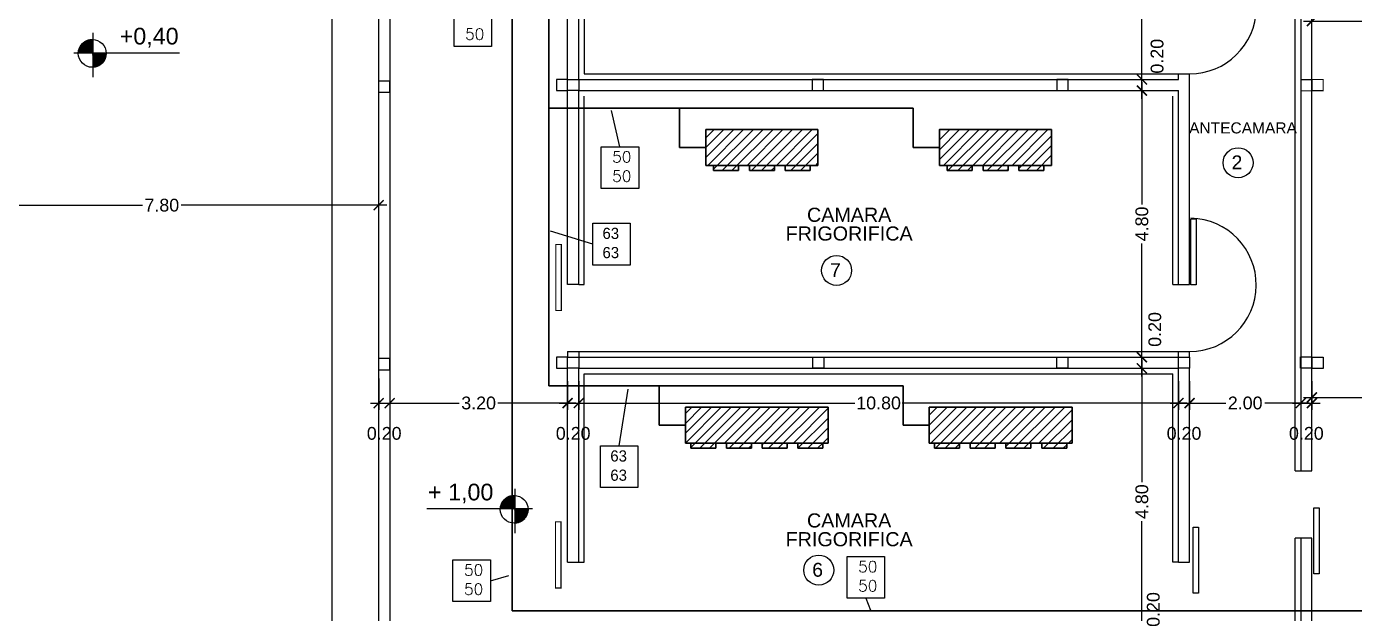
# Model space of a CAD drawing. Extents: x -106 to 115, y -156 to 65.
# Drawn here: x -19.23 to 4.67, y -84.51 to -73.95 of the extents above; entities that cross this region are included whole.
import ezdxf
from ezdxf.enums import TextEntityAlignment as Align

# ---------------------------------------------------------------- set-up
doc = ezdxf.new("R2010")
doc.units = 0
doc.header["$LTSCALE"] = 100
doc.header["$MEASUREMENT"] = 0
doc.layers.get('0').update_dxf_attribs({"color": 9, "linetype": 'CONTINUOUS'})
doc.layers.get('DEFPOINTS').update_dxf_attribs({"color": 9, "linetype": 'CONTINUOUS'})
for name, color, linetype in [('COTAS', 9, 'CONTINUOUS'), ('IFA-MEDIA 02', 32, 'CONTINUOUS'), ('texto', 9, 'CONTINUOUS'), ('UNTITLED-1', 9, 'CONTINUOUS')]:
    doc.layers.add(name, color=color, linetype=linetype)
doc.layers.add('IFA-MEDIA 01', color=20, linetype='CONTINUOUS', lineweight=30)
doc.styles.get("Standard").update_dxf_attribs({"font": 'arial.ttf'})
doc.dimstyles.get("Standard").update_dxf_attribs({"dimtxt": 0.23, "dimasz": 0.18, "dimexe": 0.12, "dimexo": 0.2, "dimgap": 0.05, "dimtad": 0, "dimzin": 0, "dimdsep": 46, "dimtxsty": 'Standard', "dimblk": 'ARCHTICK', "dimcen": 0.09, "dimdle": 0.15, "dimadec": 0, "dimazin": 0, "dimtfac": 1, "dimtofl": 0, "dimtmove": 2, "dimatfit": 3, "dimfxl": 1, "dimtolj": 1, "dimtzin": 0, "dimarcsym": 0})

# ---------------------------------------------------------------- blocks, each defined once
blk = doc.blocks.new('_ARCHTICK')
at = {"color": 0, "linetype": 'ByBlock', "const_width": 0.15}
blk.add_lwpolyline([(-0.5, -0.5), (0.5, 0.5)], dxfattribs=at)
blk = doc.blocks.new('*D82')
at = {"layer": 'COTAS', "color": 0, "linetype": 'Continuous', "lineweight": -2, "transparency": 16777216}
for p, q in [((-12.896, -80.283), (-12.896, -80.845)), ((-12.698, -80.332), (-12.698, -80.845)), ((-13.046, -80.725), (-12.548, -80.725))]:
    blk.add_line(p, q, dxfattribs=at)
at = {"layer": 'DEFPOINTS', "color": 0, "linetype": 'Continuous', "transparency": 16777216}
for p in [(-12.896, -80.083), (-12.698, -80.132), (-12.698, -80.725)]:
    blk.add_point(p, dxfattribs=at)
at = {"layer": 'COTAS', "color": 0, "linetype": 'Continuous', "lineweight": -2, "transparency": 16777216, "xscale": 0.18, "yscale": 0.18, "zscale": 0.18, "rotation": 180}
blk.add_blockref('_ARCHTICK', (-12.896, -80.725), dxfattribs=at)
at = {"layer": 'COTAS', "color": 0, "linetype": 'Continuous', "lineweight": -2, "transparency": 16777216, "xscale": 0.18, "yscale": 0.18, "zscale": 0.18}
blk.add_blockref('_ARCHTICK', (-12.698, -80.725), dxfattribs=at)
at = {"layer": 'COTAS', "color": 0, "linetype": 'Continuous', "transparency": 16777216, "insert": (-12.797, -81.272), "char_height": 0.23, "attachment_point": 5}
blk.add_mtext('\\A1;0.20', dxfattribs=at)
blk = doc.blocks.new('*D83')
at = {"layer": 'COTAS', "color": 0, "linetype": 'Continuous', "lineweight": -2, "transparency": 16777216}
for p, q in [((-12.698, -80.332), (-12.698, -80.845)), ((-9.495, -80.332), (-9.495, -80.845)), ((-12.848, -80.725), (-11.445, -80.725)), ((-9.345, -80.725), (-10.749, -80.725))]:
    blk.add_line(p, q, dxfattribs=at)
at = {"layer": 'DEFPOINTS', "color": 0, "linetype": 'Continuous', "transparency": 16777216}
for p in [(-12.698, -80.132), (-9.495, -80.132), (-9.495, -80.725)]:
    blk.add_point(p, dxfattribs=at)
at = {"layer": 'COTAS', "color": 0, "linetype": 'Continuous', "lineweight": -2, "transparency": 16777216, "xscale": 0.18, "yscale": 0.18, "zscale": 0.18, "rotation": 180}
blk.add_blockref('_ARCHTICK', (-12.698, -80.725), dxfattribs=at)
at = {"layer": 'COTAS', "color": 0, "linetype": 'Continuous', "lineweight": -2, "transparency": 16777216, "xscale": 0.18, "yscale": 0.18, "zscale": 0.18}
blk.add_blockref('_ARCHTICK', (-9.495, -80.725), dxfattribs=at)
at = {"layer": 'COTAS', "color": 0, "linetype": 'Continuous', "transparency": 16777216, "insert": (-11.097, -80.725), "char_height": 0.23, "attachment_point": 5}
blk.add_mtext('\\A1;3.20', dxfattribs=at)
blk = doc.blocks.new('*D84')
at = {"layer": 'COTAS', "color": 0, "linetype": 'Continuous', "lineweight": -2, "transparency": 16777216}
for p, q in [((-9.495, -80.332), (-9.495, -80.845)), ((-9.295, -80.332), (-9.295, -80.845)), ((-9.645, -80.725), (-9.145, -80.725))]:
    blk.add_line(p, q, dxfattribs=at)
at = {"layer": 'DEFPOINTS', "color": 0, "linetype": 'Continuous', "transparency": 16777216}
for p in [(-9.495, -80.132), (-9.295, -80.132), (-9.295, -80.725)]:
    blk.add_point(p, dxfattribs=at)
at = {"layer": 'COTAS', "color": 0, "linetype": 'Continuous', "lineweight": -2, "transparency": 16777216, "xscale": 0.18, "yscale": 0.18, "zscale": 0.18, "rotation": 180}
blk.add_blockref('_ARCHTICK', (-9.495, -80.725), dxfattribs=at)
at = {"layer": 'COTAS', "color": 0, "linetype": 'Continuous', "lineweight": -2, "transparency": 16777216, "xscale": 0.18, "yscale": 0.18, "zscale": 0.18}
blk.add_blockref('_ARCHTICK', (-9.295, -80.725), dxfattribs=at)
at = {"layer": 'COTAS', "color": 0, "linetype": 'Continuous', "transparency": 16777216, "insert": (-9.395, -81.272), "char_height": 0.23, "attachment_point": 5}
blk.add_mtext('\\A1;0.20', dxfattribs=at)
blk = doc.blocks.new('*D85')
at = {"layer": 'COTAS', "color": 0, "linetype": 'Continuous', "lineweight": -2, "transparency": 16777216}
for p, q in [((-9.295, -80.332), (-9.295, -80.845)), ((1.501, -80.332), (1.501, -80.845)), ((-9.445, -80.725), (-4.324, -80.725)), ((1.651, -80.725), (-3.47, -80.725))]:
    blk.add_line(p, q, dxfattribs=at)
at = {"layer": 'DEFPOINTS', "color": 0, "linetype": 'Continuous', "transparency": 16777216}
for p in [(-9.295, -80.132), (1.501, -80.132), (1.501, -80.725)]:
    blk.add_point(p, dxfattribs=at)
at = {"layer": 'COTAS', "color": 0, "linetype": 'Continuous', "lineweight": -2, "transparency": 16777216, "xscale": 0.18, "yscale": 0.18, "zscale": 0.18, "rotation": 180}
blk.add_blockref('_ARCHTICK', (-9.295, -80.725), dxfattribs=at)
at = {"layer": 'COTAS', "color": 0, "linetype": 'Continuous', "lineweight": -2, "transparency": 16777216, "xscale": 0.18, "yscale": 0.18, "zscale": 0.18}
blk.add_blockref('_ARCHTICK', (1.501, -80.725), dxfattribs=at)
at = {"layer": 'COTAS', "color": 0, "linetype": 'Continuous', "transparency": 16777216, "insert": (-3.897, -80.725), "char_height": 0.23, "attachment_point": 5}
blk.add_mtext('\\A1;10.80', dxfattribs=at)
blk = doc.blocks.new('*D86')
at = {"layer": 'COTAS', "color": 0, "linetype": 'Continuous', "lineweight": -2, "transparency": 16777216}
for p, q in [((1.501, -80.332), (1.501, -80.845)), ((1.701, -80.332), (1.701, -80.845)), ((1.351, -80.725), (1.851, -80.725))]:
    blk.add_line(p, q, dxfattribs=at)
at = {"layer": 'DEFPOINTS', "color": 0, "linetype": 'Continuous', "transparency": 16777216}
for p in [(1.501, -80.132), (1.701, -80.132), (1.701, -80.725)]:
    blk.add_point(p, dxfattribs=at)
at = {"layer": 'COTAS', "color": 0, "linetype": 'Continuous', "lineweight": -2, "transparency": 16777216, "xscale": 0.18, "yscale": 0.18, "zscale": 0.18, "rotation": 180}
blk.add_blockref('_ARCHTICK', (1.501, -80.725), dxfattribs=at)
at = {"layer": 'COTAS', "color": 0, "linetype": 'Continuous', "lineweight": -2, "transparency": 16777216, "xscale": 0.18, "yscale": 0.18, "zscale": 0.18}
blk.add_blockref('_ARCHTICK', (1.701, -80.725), dxfattribs=at)
at = {"layer": 'COTAS', "color": 0, "linetype": 'Continuous', "transparency": 16777216, "insert": (1.601, -81.272), "char_height": 0.23, "attachment_point": 5}
blk.add_mtext('\\A1;0.20', dxfattribs=at)
blk = doc.blocks.new('*D87')
at = {"layer": 'COTAS', "color": 0, "linetype": 'Continuous', "lineweight": -2, "transparency": 16777216}
for p, q in [((1.701, -80.332), (1.701, -80.845)), ((3.703, -80.332), (3.703, -80.845)), ((1.551, -80.725), (2.352, -80.725)), ((3.853, -80.725), (3.053, -80.725))]:
    blk.add_line(p, q, dxfattribs=at)
at = {"layer": 'DEFPOINTS', "color": 0, "linetype": 'Continuous', "transparency": 16777216}
for p in [(1.701, -80.132), (3.703, -80.132), (3.703, -80.725)]:
    blk.add_point(p, dxfattribs=at)
at = {"layer": 'COTAS', "color": 0, "linetype": 'Continuous', "lineweight": -2, "transparency": 16777216, "xscale": 0.18, "yscale": 0.18, "zscale": 0.18, "rotation": 180}
blk.add_blockref('_ARCHTICK', (1.701, -80.725), dxfattribs=at)
at = {"layer": 'COTAS', "color": 0, "linetype": 'Continuous', "lineweight": -2, "transparency": 16777216, "xscale": 0.18, "yscale": 0.18, "zscale": 0.18}
blk.add_blockref('_ARCHTICK', (3.703, -80.725), dxfattribs=at)
at = {"layer": 'COTAS', "color": 0, "linetype": 'Continuous', "transparency": 16777216, "insert": (2.702, -80.725), "char_height": 0.23, "attachment_point": 5}
blk.add_mtext('\\A1;2.00', dxfattribs=at)
blk = doc.blocks.new('*D88')
at = {"layer": 'COTAS', "color": 0, "linetype": 'Continuous', "lineweight": -2, "transparency": 16777216}
for p, q in [((3.703, -80.332), (3.703, -80.845)), ((3.903, -80.332), (3.903, -80.845)), ((3.553, -80.725), (4.053, -80.725))]:
    blk.add_line(p, q, dxfattribs=at)
at = {"layer": 'DEFPOINTS', "color": 0, "linetype": 'Continuous', "transparency": 16777216}
for p in [(3.703, -80.132), (3.903, -80.132), (3.903, -80.725)]:
    blk.add_point(p, dxfattribs=at)
at = {"layer": 'COTAS', "color": 0, "linetype": 'Continuous', "lineweight": -2, "transparency": 16777216, "xscale": 0.18, "yscale": 0.18, "zscale": 0.18, "rotation": 180}
blk.add_blockref('_ARCHTICK', (3.703, -80.725), dxfattribs=at)
at = {"layer": 'COTAS', "color": 0, "linetype": 'Continuous', "lineweight": -2, "transparency": 16777216, "xscale": 0.18, "yscale": 0.18, "zscale": 0.18}
blk.add_blockref('_ARCHTICK', (3.903, -80.725), dxfattribs=at)
at = {"layer": 'COTAS', "color": 0, "linetype": 'Continuous', "transparency": 16777216, "insert": (3.803, -81.272), "char_height": 0.23, "attachment_point": 5}
blk.add_mtext('\\A1;0.20', dxfattribs=at)
blk = doc.blocks.new('*D89')
at = {"layer": 'COTAS', "color": 0, "linetype": 'Continuous', "lineweight": -2, "transparency": 16777216}
for p, q in [((15.202, -80.232), (15.202, -80.745)), ((3.903, -80.332), (3.903, -80.745)), ((3.753, -80.625), (9.126, -80.625)), ((15.352, -80.625), (9.979, -80.625))]:
    blk.add_line(p, q, dxfattribs=at)
at = {"layer": 'DEFPOINTS', "color": 0, "linetype": 'Continuous', "transparency": 16777216}
for p in [(15.202, -80.032), (3.903, -80.132), (15.202, -80.625)]:
    blk.add_point(p, dxfattribs=at)
at = {"layer": 'COTAS', "color": 0, "linetype": 'Continuous', "lineweight": -2, "transparency": 16777216, "xscale": 0.18, "yscale": 0.18, "zscale": 0.18, "rotation": 180}
blk.add_blockref('_ARCHTICK', (3.903, -80.625), dxfattribs=at)
at = {"layer": 'COTAS', "color": 0, "linetype": 'Continuous', "lineweight": -2, "transparency": 16777216, "xscale": 0.18, "yscale": 0.18, "zscale": 0.18}
blk.add_blockref('_ARCHTICK', (15.202, -80.625), dxfattribs=at)
at = {"layer": 'COTAS', "color": 0, "linetype": 'Continuous', "transparency": 16777216, "insert": (9.552, -80.625), "char_height": 0.23, "attachment_point": 5}
blk.add_mtext('\\A1;11.30', dxfattribs=at)
blk = doc.blocks.new('*D95')
at = {"layer": 'COTAS', "color": 0, "linetype": 'Continuous', "lineweight": -2, "transparency": 16777216}
for p, q in [((-20.701, -76.93), (-20.701, -77.284)), ((-12.898, -76.93), (-12.898, -77.284)), ((-20.851, -77.164), (-17.147, -77.164)), ((-12.748, -77.164), (-16.452, -77.164))]:
    blk.add_line(p, q, dxfattribs=at)
at = {"layer": 'DEFPOINTS', "color": 0, "linetype": 'Continuous', "transparency": 16777216}
for p in [(-20.701, -76.73), (-12.898, -76.73), (-12.898, -77.164)]:
    blk.add_point(p, dxfattribs=at)
at = {"layer": 'COTAS', "color": 0, "linetype": 'Continuous', "lineweight": -2, "transparency": 16777216, "xscale": 0.18, "yscale": 0.18, "zscale": 0.18, "rotation": 180}
blk.add_blockref('_ARCHTICK', (-20.701, -77.164), dxfattribs=at)
at = {"layer": 'COTAS', "color": 0, "linetype": 'Continuous', "lineweight": -2, "transparency": 16777216, "xscale": 0.18, "yscale": 0.18, "zscale": 0.18}
blk.add_blockref('_ARCHTICK', (-12.898, -77.164), dxfattribs=at)
at = {"layer": 'COTAS', "color": 0, "linetype": 'Continuous', "transparency": 16777216, "insert": (-16.8, -77.164), "char_height": 0.23, "attachment_point": 5}
blk.add_mtext('\\A1;7.80', dxfattribs=at)
blk = doc.blocks.new('*D127')
at = {"layer": 'COTAS', "color": 0, "linetype": 'Continuous', "lineweight": -2, "transparency": 16777216}
for p, q in [((3.753, -73.849), (5.65, -73.849)), ((3.903, -74.165), (3.903, -73.729)), ((8.253, -73.849), (6.356, -73.849)), ((8.103, -74.165), (8.103, -73.729))]:
    blk.add_line(p, q, dxfattribs=at)
at = {"layer": 'DEFPOINTS', "color": 0, "linetype": 'Continuous', "transparency": 16777216}
for p in [(8.103, -73.849), (3.903, -74.365), (8.103, -74.365)]:
    blk.add_point(p, dxfattribs=at)
at = {"layer": 'COTAS', "color": 0, "linetype": 'Continuous', "lineweight": -2, "transparency": 16777216, "xscale": 0.18, "yscale": 0.18, "zscale": 0.18, "rotation": 180}
blk.add_blockref('_ARCHTICK', (3.903, -73.849), dxfattribs=at)
at = {"layer": 'COTAS', "color": 0, "linetype": 'Continuous', "lineweight": -2, "transparency": 16777216, "xscale": 0.18, "yscale": 0.18, "zscale": 0.18}
blk.add_blockref('_ARCHTICK', (8.103, -73.849), dxfattribs=at)
at = {"layer": 'COTAS', "color": 0, "linetype": 'Continuous', "transparency": 16777216, "insert": (6.003, -73.849), "char_height": 0.23, "attachment_point": 5}
blk.add_mtext('\\A1;4.20', dxfattribs=at)
blk = doc.blocks.new('*D139')
at = {"layer": 'COTAS', "color": 0, "linetype": 'Continuous', "lineweight": -2, "transparency": 16777216}
for p, q in [((0.843, -79.95), (0.843, -82.147)), ((0.46, -80.1), (0.963, -80.1)), ((0.843, -85.05), (0.843, -82.853)), ((0.46, -84.9), (0.963, -84.9))]:
    blk.add_line(p, q, dxfattribs=at)
at = {"layer": 'DEFPOINTS', "color": 0, "linetype": 'Continuous', "transparency": 16777216}
for p in [(0.26, -80.1), (0.843, -80.1), (0.26, -84.9)]:
    blk.add_point(p, dxfattribs=at)
at = {"layer": 'COTAS', "color": 0, "linetype": 'Continuous', "lineweight": -2, "transparency": 16777216, "xscale": 0.18, "yscale": 0.18, "zscale": 0.18}
for p, rotation in [((0.843, -80.1), 90), ((0.843, -84.9), 270)]:
    blk.add_blockref('_ARCHTICK', p, dxfattribs=dict(at, rotation=rotation))
at = {"layer": 'COTAS', "color": 0, "linetype": 'Continuous', "transparency": 16777216, "insert": (0.843, -82.5), "char_height": 0.23, "attachment_point": 5, "rotation": 90}
blk.add_mtext('\\A1;4.80', dxfattribs=at)
blk = doc.blocks.new('*D140')
at = {"layer": 'COTAS', "color": 0, "linetype": 'Continuous', "lineweight": -2, "transparency": 16777216}
for p, q in [((0.843, -74.951), (0.843, -77.148)), ((0.46, -75.101), (0.963, -75.101)), ((0.843, -80.05), (0.843, -77.854)), ((0.46, -79.9), (0.963, -79.9))]:
    blk.add_line(p, q, dxfattribs=at)
at = {"layer": 'DEFPOINTS', "color": 0, "linetype": 'Continuous', "transparency": 16777216}
for p in [(0.26, -75.101), (0.843, -75.101), (0.26, -79.9)]:
    blk.add_point(p, dxfattribs=at)
at = {"layer": 'COTAS', "color": 0, "linetype": 'Continuous', "lineweight": -2, "transparency": 16777216, "xscale": 0.18, "yscale": 0.18, "zscale": 0.18}
for p, rotation in [((0.843, -75.101), 90), ((0.843, -79.9), 270)]:
    blk.add_blockref('_ARCHTICK', p, dxfattribs=dict(at, rotation=rotation))
at = {"layer": 'COTAS', "color": 0, "linetype": 'Continuous', "transparency": 16777216, "insert": (0.843, -77.501), "char_height": 0.23, "attachment_point": 5, "rotation": 90}
blk.add_mtext('\\A1;4.80', dxfattribs=at)
blk = doc.blocks.new('*D141')
at = {"layer": 'COTAS', "color": 0, "linetype": 'Continuous', "lineweight": -2, "transparency": 16777216}
for p, q in [((0.843, -69.95), (0.843, -72.147)), ((0.46, -70.1), (0.963, -70.1)), ((0.843, -75.051), (0.843, -72.853)), ((0.46, -74.901), (0.963, -74.901))]:
    blk.add_line(p, q, dxfattribs=at)
at = {"layer": 'DEFPOINTS', "color": 0, "linetype": 'Continuous', "transparency": 16777216}
for p in [(0.26, -70.1), (0.843, -70.1), (0.26, -74.901)]:
    blk.add_point(p, dxfattribs=at)
at = {"layer": 'COTAS', "color": 0, "linetype": 'Continuous', "lineweight": -2, "transparency": 16777216, "xscale": 0.18, "yscale": 0.18, "zscale": 0.18}
for p, rotation in [((0.843, -70.1), 90), ((0.843, -74.901), 270)]:
    blk.add_blockref('_ARCHTICK', p, dxfattribs=dict(at, rotation=rotation))
at = {"layer": 'COTAS', "color": 0, "linetype": 'Continuous', "transparency": 16777216, "insert": (0.843, -72.5), "char_height": 0.23, "attachment_point": 5, "rotation": 90}
blk.add_mtext('\\A1;4.80', dxfattribs=at)
blk = doc.blocks.new('xh4547')
at = {"layer": 'IFA-MEDIA 01', "linetype": 'Continuous'}
h = blk.add_hatch(dxfattribs=at)
h.set_pattern_fill('ANSI31', color=256)
h.paths.add_polyline_path([(28.477, -21.799), (25.907, -21.799), (25.907, -22.444), (28.477, -22.444)])
h.paths.add_polyline_path([(27.738, -22.444), (27.288, -22.444), (27.288, -22.539), (27.738, -22.539)])
h.paths.add_polyline_path([(28.381, -22.444), (27.931, -22.444), (27.931, -22.539), (28.381, -22.539)])
h.paths.add_polyline_path([(27.096, -22.444), (26.646, -22.444), (26.646, -22.539), (27.096, -22.539)])
h.paths.add_polyline_path([(26.453, -22.444), (26.003, -22.444), (26.003, -22.539), (26.453, -22.539)])
for p, q in [((25.907, -21.799), (28.477, -21.799)), ((25.907, -21.799), (25.907, -22.444)), ((28.477, -21.799), (28.477, -22.444)), ((28.477, -22.444), (25.907, -22.444)), ((26.003, -22.539), (26.003, -22.444)), ((26.453, -22.539), (26.453, -22.444)), ((26.646, -22.539), (26.646, -22.444)), ((27.096, -22.539), (27.096, -22.444)), ((27.288, -22.539), (27.288, -22.444)), ((27.738, -22.539), (27.738, -22.444)), ((27.931, -22.539), (27.931, -22.444)), ((28.381, -22.539), (28.381, -22.444)), ((26.003, -22.539), (26.453, -22.539)), ((26.646, -22.539), (27.096, -22.539)), ((27.288, -22.539), (27.738, -22.539)), ((27.931, -22.539), (28.381, -22.539))]:
    blk.add_line(p, q, dxfattribs=at)
blk = doc.blocks.new('hx4527')
at = {"layer": 'IFA-MEDIA 01', "linetype": 'Continuous'}
h = blk.add_hatch(dxfattribs=at)
h.set_pattern_fill('ANSI31', color=256)
h.paths.add_polyline_path([(-5.788, -75.927), (-7.808, -75.927), (-7.808, -76.572), (-5.788, -76.572)])
h.paths.add_polyline_path([(-7.216, -76.572), (-7.666, -76.572), (-7.666, -76.667), (-7.216, -76.667)])
h.paths.add_polyline_path([(-6.573, -76.572), (-7.023, -76.572), (-7.023, -76.667), (-6.573, -76.667)])
h.paths.add_polyline_path([(-5.931, -76.572), (-6.381, -76.572), (-6.381, -76.667), (-5.931, -76.667)])
for p, q in [((-7.808, -75.927), (-5.788, -75.927)), ((-7.808, -75.927), (-7.808, -76.572)), ((-7.808, -75.927), (-5.788, -75.927)), ((-5.788, -75.927), (-5.788, -76.572)), ((-5.788, -76.572), (-7.808, -76.572)), ((-7.666, -76.667), (-7.666, -76.572)), ((-7.666, -76.667), (-7.216, -76.667)), ((-7.216, -76.667), (-7.216, -76.572)), ((-7.023, -76.667), (-7.023, -76.572)), ((-7.023, -76.667), (-6.573, -76.667)), ((-6.573, -76.667), (-6.573, -76.572)), ((-6.381, -76.667), (-6.381, -76.572)), ((-6.381, -76.667), (-5.931, -76.667)), ((-5.931, -76.667), (-5.931, -76.572))]:
    blk.add_line(p, q, dxfattribs=at)

msp = doc.modelspace()

# ---------------------------------------------------------------- hatches: boundary and pattern name
at = {"linetype": 'Continuous'}
h = msp.add_hatch(dxfattribs=at)
h.set_pattern_fill('ANSI31', color=256, scale=0.01, style=0)
h.set_pattern_definition([(45, (-25.5761788, -44.1051471), (-0.000883883476, 0.000883883476), [])])
h.paths.add_polyline_path([(-18.043, -74.421), (-18.043, -74.181, 0.414214), (-18.303, -74.421)])
h.paths.add_polyline_path([(-18.043, -74.681, 0.402543), (-17.803, -74.431, 0.010003), (-17.803, -74.421), (-18.043, -74.421)])
h = msp.add_hatch(dxfattribs=at)
h.set_pattern_fill('ANSI31', color=256, scale=0.01, style=0)
h.set_pattern_definition([(45, (-17.9800842, -52.3122776), (-0.000883883476, 0.000883883476), [])])
h.paths.add_polyline_path([(-10.447, -82.628), (-10.447, -82.388, 0.414214), (-10.707, -82.628)])
h.paths.add_polyline_path([(-10.447, -82.888, 0.402543), (-10.207, -82.638, 0.010003), (-10.207, -82.628), (-10.447, -82.628)])

# ---------------------------------------------------------------- linework, layer by layer
for p, q in [((-12.898, -60.3), (-12.898, -85.1)), ((-12.698, -60.3), (-12.698, -85.1)), ((3.603, -81.947), (3.603, -68.098)), ((3.703, -68.098), (3.703, -81.947)), ((3.903, -81.947), (3.903, -68.098)), ((-9.495, -74.901), (-9.495, -70.1)), ((-9.295, -74.901), (-9.295, -70.1)), ((-9.195, -70.2), (-9.195, -74.801)), ((-9.195, -74.801), (1.701, -74.801)), ((1.501, -74.901), (1.501, -74.801)), ((1.701, -78.592), (1.701, -74.801)), ((-9.295, -74.901), (1.501, -74.901)), ((-9.495, -78.593), (-9.495, -75.101)), ((-9.295, -75.101), (1.501, -75.101)), ((-9.295, -78.593), (-9.295, -75.101)), ((-9.195, -78.592), (-9.195, -75.201)), ((1.401, -78.592), (1.401, -75.201)), ((1.501, -78.592), (1.501, -75.101)), ((-9.295, -78.593), (-9.495, -78.593)), ((-9.295, -78.593), (-9.195, -78.592)), ((1.401, -78.592), (1.501, -78.592)), ((1.501, -78.592), (1.701, -78.592)), ((-9.495, -79.8), (-9.295, -79.8)), ((-9.495, -79.8), (-9.495, -79.9)), ((-9.295, -79.8), (1.501, -79.8)), ((-9.295, -79.8), (-9.295, -79.9)), ((1.501, -79.9), (1.501, -79.8)), ((1.701, -79.9), (1.701, -79.8)), ((-9.295, -79.9), (1.501, -79.9)), ((-9.495, -83.592), (-9.495, -80.1)), ((-9.295, -83.592), (-9.295, -80.1)), ((-9.295, -80.1), (1.501, -80.1)), ((-9.195, -83.592), (-9.195, -80.2)), ((-9.195, -80.2), (1.401, -80.2)), ((1.401, -83.592), (1.401, -80.2)), ((1.501, -83.592), (1.501, -80.1)), ((1.701, -83.592), (1.701, -80.1)), ((3.603, -81.947), (3.703, -81.947)), ((3.703, -81.947), (3.903, -81.947)), ((3.703, -83.158), (3.603, -83.158)), ((3.603, -85.1), (3.603, -83.158)), ((3.903, -83.158), (3.703, -83.158)), ((3.703, -83.158), (3.703, -84.9)), ((3.903, -84.9), (3.903, -83.158)), ((-9.495, -83.592), (-9.295, -83.592)), ((-9.295, -83.592), (-9.195, -83.592)), ((1.501, -83.592), (1.401, -83.592)), ((1.501, -83.592), (1.701, -83.592))]:
    msp.add_line(p, q, dxfattribs=at)
for points in [[(-12.898, -75.129), (-12.698, -75.129), (-12.698, -74.929), (-12.898, -74.929)], [(-9.695, -75.101), (-9.495, -75.101), (-9.495, -74.901), (-9.695, -74.901)], [(-9.295, -75.101), (-9.495, -75.101), (-9.495, -74.901), (-9.295, -74.901)], [(-5.09, -75.101), (-4.89, -75.101), (-4.89, -74.901), (-5.09, -74.901)], [(-0.687, -75.101), (-0.487, -75.101), (-0.487, -74.901), (-0.687, -74.901)], [(-12.898, -80.125), (-12.698, -80.125), (-12.698, -79.925), (-12.898, -79.925)], [(-9.695, -80.1), (-9.495, -80.1), (-9.495, -79.9), (-9.695, -79.9)], [(-9.295, -80.1), (-9.495, -80.1), (-9.495, -79.9), (-9.295, -79.9)], [(-4.882, -80.1), (-5.082, -80.1), (-5.082, -79.9), (-4.882, -79.9)], [(-0.49, -80.1), (-0.69, -80.1), (-0.69, -79.9), (-0.49, -79.9)], [(1.701, -80.1), (1.501, -80.1), (1.501, -79.9), (1.701, -79.9)]]:
    msp.add_lwpolyline(points, close=True, dxfattribs=at)
at = {"layer": 'COTAS', "linetype": 'Continuous'}
for p, q in [((0.843, -75.251), (0.843, -74.751)), ((0.46, -74.901), (0.963, -74.901)), ((0.46, -75.101), (0.963, -75.101)), ((0.843, -80.25), (0.843, -79.75)), ((1.501, -79.8), (1.701, -79.8)), ((0.46, -79.9), (0.963, -79.9)), ((0.46, -80.1), (0.963, -80.1))]:
    msp.add_line(p, q, dxfattribs=at)
at = {"layer": 'IFA-MEDIA 01', "linetype": 'Continuous'}
for p, q in [((-9.831, -71.146), (-9.831, -80.417)), ((-10.491, -71.257), (-10.491, -84.468)), ((-3.273, -75.417), (-9.831, -75.417)), ((-7.48, -76.123), (-7.48, -75.417)), ((-3.273, -76.123), (-3.273, -75.417)), ((-7.009, -76.123), (-7.48, -76.123)), ((-2.802, -76.123), (-3.273, -76.123)), ((-3.456, -80.417), (-9.831, -80.417)), ((-7.846, -81.123), (-7.846, -80.417)), ((-3.456, -81.123), (-3.456, -80.417)), ((-7.375, -81.123), (-7.846, -81.123)), ((-2.985, -81.123), (-3.456, -81.123)), ((22.429, -84.468), (-10.491, -84.468))]:
    msp.add_line(p, q, dxfattribs=at)
at = {"layer": 'IFA-MEDIA 02', "linetype": 'Continuous'}
for p, q in [((-8.554, -76.112), (-8.705, -75.459)), ((-9.043, -77.863), (-9.805, -77.628)), ((-8.566, -81.495), (-8.403, -80.475)), ((-10.885, -83.923), (-10.553, -83.827)), ((-4.125, -84.239), (-4.041, -84.451))]:
    msp.add_line(p, q, dxfattribs=at)
at = {"layer": 'IFA-MEDIA 02'}
for points in [[(-11.539, -73.554), (-10.865, -73.554), (-10.865, -74.307), (-11.539, -74.307)], [(-8.891, -76.112), (-8.216, -76.112), (-8.216, -76.864), (-8.891, -76.864)], [(-9.043, -77.487), (-8.369, -77.487), (-8.369, -78.24), (-9.043, -78.24)], [(-8.903, -81.495), (-8.229, -81.495), (-8.229, -82.247), (-8.903, -82.247)], [(-11.559, -83.547), (-10.885, -83.547), (-10.885, -84.299), (-11.559, -84.299)], [(-4.463, -83.487), (-3.788, -83.487), (-3.788, -84.239), (-4.463, -84.239)]]:
    msp.add_lwpolyline(points, close=True, dxfattribs=at)
at = {"layer": 'texto', "linetype": 'Continuous'}
for centre, radius in [((4.578, -45.728), 110.721), ((2.575, -76.399), 0.27), ((-4.653, -78.338), 0.27), ((-4.974, -83.732), 0.27)]:
    msp.add_circle(centre, radius, dxfattribs=at)
at = {"layer": 'UNTITLED-1', "linetype": 'Continuous'}
for p, q in [((-13.733, -96.014), (-13.733, -69.5)), ((-18.043, -74.061), (-18.043, -74.861)), ((-18.383, -74.421), (-16.483, -74.421)), ((1.703, -78.476), (1.703, -78.471)), ((1.707, -78.48), (1.703, -78.48)), ((3.903, -79.865), (3.903, -78.93)), ((3.7, -79.896), (3.901, -79.896)), ((3.7, -80.096), (3.7, -79.896)), ((3.901, -79.896), (3.901, -80.096)), ((3.905, -79.901), (4.105, -79.901)), ((3.905, -80.101), (3.905, -79.901)), ((4.105, -79.901), (4.105, -80.101)), ((3.901, -80.096), (3.7, -80.096)), ((4.105, -80.101), (3.905, -80.101)), ((-12.9, -80.723), (-12.9, -80.719)), ((-12.896, -80.727), (-12.9, -80.727)), ((-10.447, -82.268), (-10.447, -83.068)), ((-10.127, -82.628), (-12.027, -82.628)), ((3.935, -82.612), (4.036, -82.612)), ((3.935, -83.802), (3.935, -82.612)), ((4.036, -82.612), (4.036, -83.802)), ((1.763, -82.96), (1.863, -82.96)), ((1.763, -84.15), (1.763, -82.96)), ((1.863, -82.96), (1.863, -84.15)), ((4.036, -83.802), (3.935, -83.802)), ((1.863, -84.15), (1.763, -84.15))]:
    msp.add_line(p, q, dxfattribs=at)
at = {"layer": 'UNTITLED-1', "linetype": 'Continuous', "const_width": 0.0203}
for points in [[(3.703, -74.904), (3.904, -74.904), (3.904, -75.104), (3.703, -75.104)], [(3.905, -74.901), (4.105, -74.901), (4.105, -75.101), (3.905, -75.101)], [(-9.707, -77.87), (-9.607, -77.87), (-9.607, -79.06), (-9.707, -79.06)], [(-9.713, -82.864), (-9.613, -82.864), (-9.613, -84.054), (-9.713, -84.054)]]:
    msp.add_lwpolyline(points, close=True, dxfattribs=at)
at = {"layer": 'UNTITLED-1', "linetype": 'Continuous'}
msp.add_lwpolyline([(1.721, -77.408), (1.821, -77.408), (1.821, -78.598), (1.721, -78.598)], close=True, dxfattribs=at)
for centre in [(-18.053, -74.431), (-10.457, -82.638)]:
    msp.add_circle(centre, 0.25, dxfattribs=at)
for centre, end in [((1.703, -73.6), 87.6168), ((1.701, -78.598), 88.8444)]:
    msp.add_arc(centre, 1.2, 270, end, dxfattribs=at)

# ---------------------------------------------------------------- block references
at = {"layer": 'COTAS', "linetype": 'Continuous', "xscale": 0.18, "yscale": 0.18, "zscale": 0.18}
for p, rotation in [((0.843, -74.901), 90), ((0.843, -75.101), 270), ((0.843, -79.9), 90), ((0.843, -80.1), 270)]:
    msp.add_blockref('_ARCHTICK', p, dxfattribs=dict(at, rotation=rotation))
at = {"layer": 'IFA-MEDIA 01', "linetype": 'Continuous'}
for name, p in [('hx4527', (0.8, 0.126)), ('hx4527', (5.006, 0.126)), ('xh4547', (-33.282, -59.001)), ('xh4547', (-28.892, -59.001))]:
    msp.add_blockref(name, p, dxfattribs=at)

# ---------------------------------------------------------------- texts
at = {"linetype": 'Continuous'}
for s, p in [('+0,40', (-17.558, -74.27)), ('+ 1,00', (-12.008, -82.477))]:
    msp.add_text(s, height=0.3, dxfattribs=at).set_placement(p)
at = {"layer": 'COTAS', "linetype": 'Continuous', "char_height": 0.23, "attachment_point": 5, "rotation": 90}
for insert in [(1.117, -74.482), (1.076, -79.4), (1.049, -84.441)]:
    msp.add_mtext('\\A1;0.20', dxfattribs=dict(at, insert=insert))
at = {"layer": 'IFA-MEDIA 02', "char_height": 0.20101, "width": 1.0497, "attachment_point": 1}
for s, insert in [('{\\Ftxt.shx|c0;50}', (-11.34, -73.983)), ('{\\Ftxt.shx|c0;50}', (-8.692, -76.194)), ('{\\Ftxt.shx|c0;50}', (-8.692, -76.54)), ('{\\Ftxt|c0;63}', (-8.867, -77.57)), ('{\\Ftxt|c0;63}', (-8.867, -77.916)), ('{\\Ftxt|c0;63}', (-8.726, -81.577)), ('{\\Ftxt|c0;63}', (-8.726, -81.923)), ('{\\Ftxt.shx|c0;50}', (-11.36, -83.629)), ('{\\Ftxt.shx|c0;50}', (-4.264, -83.569)), ('{\\Ftxt.shx|c0;50}', (-11.36, -83.975)), ('{\\Ftxt.shx|c0;50}', (-4.264, -83.915))]:
    msp.add_mtext(s, dxfattribs=dict(at, insert=insert))
at = {"layer": 'texto', "linetype": 'Continuous'}
for s, p in [('2', (2.554, -76.518)), ('7', (-4.674, -78.458)), ('6', (-4.995, -83.851))]:
    msp.add_text(s, height=0.25, dxfattribs=at).set_placement(p, align=Align.CENTER)
at = {"layer": 'UNTITLED-1'}
msp.add_text('ANTECAMARA', height=0.2, dxfattribs=at).set_placement((1.693, -75.872))
for s, p in [('CAMARA', (-4.427, -77.463)), ('FRIGORIFICA', (-4.427, -77.8)), ('CAMARA', (-4.427, -82.965)), ('FRIGORIFICA', (-4.427, -83.303))]:
    msp.add_text(s, height=0.254, dxfattribs=at).set_placement(p, align=Align.CENTER)

# ---------------------------------------------------------------- dimensions: what is measured, and where the dimension line sits
at = {"layer": 'COTAS', "linetype": 'Continuous'}
for base, p1, p2, picture, middle in [((0.843, -70.1), (0.26, -74.901), (0.26, -70.1), '*D141', (0.843, -72.5)), ((0.843, -75.101), (0.26, -79.9), (0.26, -75.101), '*D140', (0.843, -77.501)), ((0.843, -80.1), (0.26, -84.9), (0.26, -80.1), '*D139', (0.843, -82.5))]:
    dim = msp.add_linear_dim(base=base, p1=p1, p2=p2, angle=90, dimstyle='Standard', dxfattribs=at)
    dim.commit()
    dim.dimension.update_dxf_attribs({"geometry": picture, "text_midpoint": middle})
for base, p1, p2, picture, middle in [((8.103, -73.849), (3.903, -74.365), (8.103, -74.365), '*D127', (6.003, -73.849)), ((-12.898, -77.164), (-20.701, -76.73), (-12.898, -76.73), '*D95', (-16.8, -77.164)), ((15.202, -80.625), (3.903, -80.132), (15.202, -80.032), '*D89', (9.552, -80.625)), ((-12.698, -80.725), (-12.896, -80.083), (-12.698, -80.132), '*D82', (-12.797, -81.272)), ((-9.495, -80.725), (-12.698, -80.132), (-9.495, -80.132), '*D83', (-11.097, -80.725)), ((-9.295, -80.725), (-9.495, -80.132), (-9.295, -80.132), '*D84', (-9.395, -81.272)), ((1.501, -80.725), (-9.295, -80.132), (1.501, -80.132), '*D85', (-3.897, -80.725)), ((1.701, -80.725), (1.501, -80.132), (1.701, -80.132), '*D86', (1.601, -81.272)), ((3.703, -80.725), (1.701, -80.132), (3.703, -80.132), '*D87', (2.702, -80.725)), ((3.903, -80.725), (3.703, -80.132), (3.903, -80.132), '*D88', (3.803, -81.272))]:
    dim = msp.add_linear_dim(base=base, p1=p1, p2=p2, dimstyle='Standard', dxfattribs=at)
    dim.commit()
    dim.dimension.update_dxf_attribs({"geometry": picture, "text_midpoint": middle})

doc.saveas('drawing.dxf')
